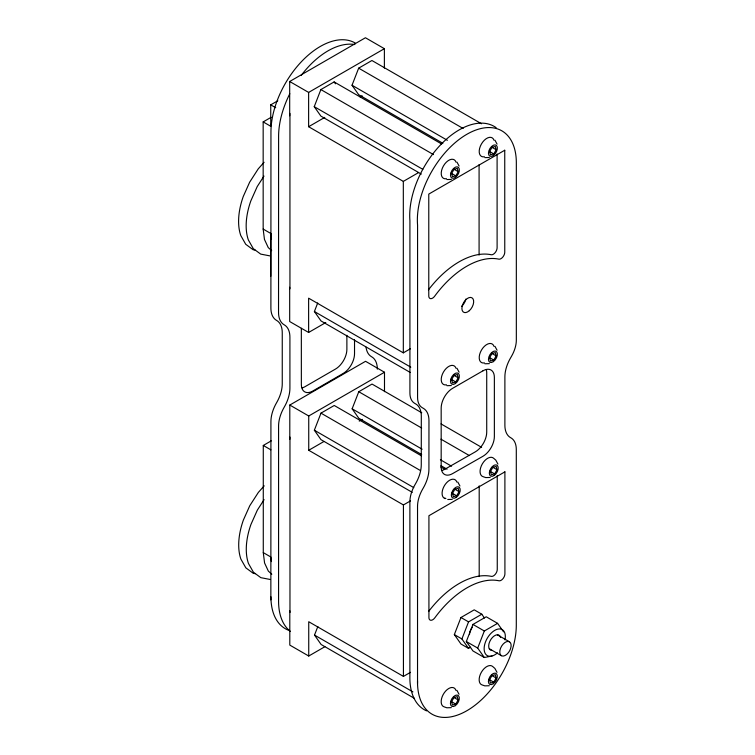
<?xml version="1.0" encoding="UTF-8"?>
<svg xmlns="http://www.w3.org/2000/svg" width="755" height="755" viewBox="0 0 755 755"><rect width="100%" height="100%" fill="white"/><g stroke="black" fill="none" stroke-linecap="round" stroke-linejoin="round"><path stroke-width="1.13" d="M421.318 174.084L320.875 116.091L314.24 106.663L320.875 89.571L334.125 81.917L441.675 144.016M442.874 143.299L358.663 94.677L352.028 85.249L358.663 68.167L371.922 60.513L481.501 123.773M410.314 372.498L321.026 320.95L314.391 311.522L317.713 302.972M412.296 492.373L320.979 439.646L314.354 430.218L320.979 413.136L334.238 405.482L421.498 455.86M421.677 454.557L358.776 418.242L352.141 408.804L358.776 391.722L372.036 384.068L421.752 412.768M414.486 698.403L321.139 644.506L314.505 635.078L317.827 626.537M470.582 647.214L468.544 648.394L460.965 644.015L454.34 634.587L460.965 617.505L474.225 609.842L481.803 614.221L484.446 617.996M468.544 648.394L461.909 638.957L468.544 621.875L481.803 614.221M491.996 656.029L484.323 657.511L472.96 650.952L466.326 641.524L472.96 624.432L486.22 616.778L497.583 623.347L503.547 631.831M484.323 657.511L477.698 648.083L484.323 631.001L497.583 623.347M455.803 175.868L458.219 171.687L457.351 168.393L454.057 169.262L451.641 173.433L452.519 176.736L455.803 175.868L451.075 173.131M493.789 153.935L496.205 149.764L495.327 146.461L492.043 147.329L489.627 151.51L490.495 154.803L493.789 153.935L490.004 151.746M455.803 381.992L458.219 377.821L457.351 374.518L454.057 375.386L451.641 379.567L452.519 382.861L455.803 381.992L451.065 379.255M493.789 360.078L496.205 355.907L495.337 352.604L492.043 353.472L489.627 357.643L490.505 360.947L493.789 360.078L490.004 357.889M456.652 495.818L459.078 491.647L458.2 488.343L454.906 489.212L452.49 493.383L453.368 496.686L456.652 495.818L451.924 493.081M494.648 473.895L497.064 469.723L496.186 466.43L492.892 467.298L490.476 471.469L491.354 474.772L494.648 473.895L489.91 471.167M455.746 704.094L458.172 699.923L457.294 696.62L454 697.497L451.584 701.669L452.462 704.962L455.746 704.094L451.018 701.357M493.742 682.18L496.158 678.009L495.28 674.706L491.986 675.574L489.57 679.745L490.448 683.048L493.742 682.18L489.004 679.443M263.986 176.085L257.219 186.589L250.83 200.905A59.23 34.192 -60 0 0 248.348 239.92L253.293 248.65L260.702 254.105L270.092 255.917M264.099 499.65L257.332 510.144L250.943 524.461A59.23 34.192 -60 0 0 248.461 563.475L253.406 572.205L260.815 577.66L270.205 579.481M264.099 162.287L258.248 168.856L249.641 182.21L243.252 196.526A59.23 34.192 -60 0 0 240.779 235.541L245.715 244.271L253.133 249.735L255.218 250.132M264.212 485.842L258.361 492.411L249.754 505.765L243.365 520.091A59.23 34.192 -60 0 0 240.892 559.106L245.828 567.826L253.236 573.29L255.332 573.696M289.684 115.779L289.684 81.493L365.439 37.75L384.38 48.688L384.38 68.12M271.687 250.66L268.242 247.574L264.458 239.42L263.165 229.067L263.165 121.904L270.743 126.283L270.743 104.851L277.812 100.764M289.684 81.493L308.625 92.421L384.38 48.688M263.165 121.904L271.139 117.299M308.625 92.421L308.625 126.717L324.782 117.384M360.144 96.97L362.164 95.809M308.625 126.717L403.321 181.389L418.478 172.64M289.684 287.24L289.684 321.536L308.625 332.464L325.792 322.555M289.797 439.334L289.797 405.048L365.552 361.305L384.493 372.243L384.493 391.675M308.625 332.464L308.625 298.178L403.321 352.849L410.39 348.772M289.797 405.048L308.738 415.986L384.493 372.243M271.8 574.215L268.355 571.129L264.571 562.975L263.278 552.622L263.278 445.459L271.253 440.863M308.738 415.986L308.738 450.273L323.886 441.524M359.238 421.111L362.277 419.365M308.738 450.273L403.434 504.944L410.503 500.867M289.797 610.795L289.797 645.091L308.738 656.029L324.895 646.695M308.738 656.029L308.738 621.733L403.434 676.404L410.503 672.327M441.911 470.478A16.119 9.305 -60 0 0 444.846 469.242L475.254 451.886A16.119 9.305 -60 0 0 486.72 432.115L486.72 372.97A16.119 9.305 -60 0 0 486.333 369.79M489.344 157.493L484.889 157.625M451.358 179.416L446.903 179.548M489.353 363.636L484.899 363.768M451.358 385.55L446.903 385.682M490.203 477.453L485.748 477.585L483.191 476.707A10.712 6.182 -60 0 1 482.285 463.966A10.712 6.182 -60 0 1 493.77 458.379L495.808 460.154L497.923 464.08M452.217 499.366L447.762 499.499M489.297 685.738L484.842 685.87L482.285 684.993A10.712 6.182 -60 0 1 481.379 672.243A10.712 6.182 -60 0 1 492.864 666.656L494.902 668.439L497.016 672.356M451.311 707.652L446.856 707.784L444.299 706.906A10.712 6.182 -60 0 1 444.299 692.75A10.712 6.182 -60 0 1 455.954 690.391M358.663 68.167L463.164 128.501M491.467 147.027L496.205 149.764M352.028 85.249L447.404 140.317M320.875 89.571L433.493 154.596M453.491 168.96L458.219 171.687M314.24 106.663L422.809 169.337M270.743 104.851L275.726 107.72M491.477 353.17L496.205 355.907M263.165 229.067L270.743 233.446L271.46 239.193M453.491 375.084L458.219 377.821M314.391 311.522L410.786 367.166M441.024 423.904L481.614 447.337M492.326 466.996L497.064 469.723M358.776 391.722L421.677 428.038M440.958 439.174L469.365 455.576M352.141 408.804L422.158 449.225M440.42 459.767L451.575 466.212M440.958 465.684L447.045 469.204M440.778 466.986L444.837 469.327M454.34 488.91L459.078 491.647M320.979 413.136L420.422 470.544M314.354 430.218L413.787 487.626M263.278 445.459L270.856 449.838M497.347 634.795L509.474 641.797A8.031 4.643 -60 0 1 506.926 654.245A8.031 4.643 -60 0 1 499.961 650.225A8.031 4.643 -60 0 1 509.474 641.797M460.965 617.505L468.544 621.875M472.96 624.432L484.323 631.001M489.315 648.715L501.433 655.717M454.34 634.587L461.909 638.957M466.326 641.524L477.698 648.083M491.42 675.272L496.158 678.009M263.278 552.622L270.856 557.001L271.432 561.597M453.434 697.186L458.172 699.923M314.505 635.078L412.928 691.901M334.125 81.917L335.456 83.805M494.959 140.194L497.064 144.111M456.973 162.117L459.087 166.043M494.959 346.337L497.073 350.254M456.973 368.251L459.087 372.168M457.823 482.067L459.937 485.994M456.917 690.353L459.031 694.27M354.529 339.703L354.529 353.746A16.119 9.305 -60 0 1 343.138 373.48L312.759 391.043A16.119 9.305 -60 0 1 301.358 384.465L301.339 328.321M346.875 335.286L346.885 349.329A16.119 9.305 -60 0 1 335.494 369.063L305.105 386.626A16.119 9.305 -60 0 1 302.151 387.881M497.243 475.631L497.262 569.298A5.37 3.105 -60 0 1 495.242 574.347A5.37 3.105 -60 0 1 491.326 576.358A80.577 46.517 -60 0 0 428.566 611.541M497.101 154.011L497.111 247.678A5.37 3.105 -60 0 1 495.091 252.717A5.37 3.105 -60 0 1 491.175 254.728A80.577 46.517 -60 0 0 428.415 289.92M479.085 164.665L479.085 255.086M479.198 485.871L479.198 576.301M417.534 683.483L417.534 506.36A24.84 14.345 -60 0 1 422.677 489.051L423.366 487.862A26.859 15.506 -60 0 0 428.925 469.138L428.963 420.667A26.859 15.506 -60 0 0 423.404 408.37L422.215 407.681A22.442 12.958 -60 0 1 417.572 397.413L417.572 225.122A69.989 40.411 -60 0 1 464.58 135.664A69.989 40.411 -60 0 1 516.335 162.863L516.335 340.09A23.188 13.382 -60 0 1 511.522 356.266L510.465 358.096A26.859 15.506 -60 0 0 504.887 376.849L504.887 425.282A26.859 15.506 -60 0 0 510.455 437.579L511.022 437.909A25.472 14.704 -60 0 1 516.297 449.565L516.297 625.149A69.847 40.326 -60 0 1 466.345 711.021A69.847 40.326 -60 0 1 417.534 680.868M403.434 504.944L403.434 676.404M403.321 181.389L403.321 352.849M289.939 113.401L289.939 288.844M289.967 437.079L289.967 612.522M270.856 599.866L270.922 421.611A26.859 15.506 -60 0 1 276.49 402.887L276.698 402.528A26.859 15.506 -60 0 0 282.257 383.814L282.257 332.776A26.859 15.506 -60 0 0 276.679 320.469L276.472 320.346A26.859 15.506 -60 0 1 270.894 308.031L270.951 131.917A69.79 40.289 -60 0 1 301.424 61.693A69.79 40.289 -60 0 1 355.199 43.007M270.743 233.446L270.743 276.311M446.46 384.823A10.712 6.182 -60 0 1 443.449 372.055A10.712 6.182 -60 0 1 456.011 368.289M484.446 362.91A10.712 6.182 -60 0 1 481.435 350.141A10.712 6.182 -60 0 1 493.997 346.375M446.46 178.699A10.712 6.182 -60 0 1 443.449 165.93A10.712 6.182 -60 0 1 456.011 162.165M484.446 156.766A10.712 6.182 -60 0 1 481.426 143.997A10.712 6.182 -60 0 1 493.987 140.232M469.487 634.587A8.031 4.643 -60 0 1 472.328 627.263M426.556 710.87A69.847 40.326 -60 0 1 409.88 676.452L409.88 501.943A24.84 14.345 -60 0 1 415.023 484.634L415.712 483.445A26.859 15.506 -60 0 0 421.271 464.721L421.309 416.25A26.859 15.506 -60 0 0 415.75 403.953L414.561 403.264A22.442 12.958 -60 0 1 409.918 392.996L409.918 220.705A69.989 40.411 -60 0 1 439.486 145.989A69.989 40.411 -60 0 1 496.148 127.671M445.912 498.451A8.06 4.653 -60 0 1 444.733 498.083M465.826 299.074A8.324 4.804 -60 0 1 461.664 306.285M288.193 630.123A69.743 40.26 -60 0 1 270.922 596.809M290.392 631.388A69.743 40.26 -60 0 1 278.576 601.225L278.576 426.028A26.859 15.506 -60 0 1 284.144 407.304L284.352 406.945A26.859 15.506 -60 0 0 289.911 388.23L289.911 337.192A26.859 15.506 -60 0 0 284.333 324.886L284.116 324.763A26.859 15.506 -60 0 1 278.538 312.447L278.604 136.334A69.79 40.289 -60 0 1 289.816 93.705M301.236 75.377A69.79 40.289 -60 0 1 354.822 44.554M377.33 369.167A26.859 15.506 -60 0 0 371.762 356.86L371.432 356.662A26.859 15.506 -60 0 1 366.033 347.14M445.205 498.621A10.712 6.182 -60 0 1 445.205 484.465A10.712 6.182 -60 0 1 456.86 482.115M497.488 652.858A14.996 8.664 -60 0 1 484.172 649.781A14.996 8.664 -60 0 1 495.667 629.878A14.996 8.664 -60 0 1 504.982 639.872M491.713 650.423A8.569 4.945 -60 0 1 491.052 639.192A8.569 4.945 -60 0 1 500.593 637.428M504.746 150.236L428.774 194.092L428.774 295.951A5.37 3.105 -60 0 0 430.803 298.659A5.37 3.105 -60 0 0 434.71 296.149A80.577 46.517 -60 0 1 498.828 259.144A5.37 3.105 -60 0 0 502.745 257.144A5.37 3.105 -60 0 0 504.765 252.095L504.746 150.236M482.974 370.809L452.566 388.353A16.119 9.305 -60 0 0 441.175 408.096L441.175 467.043A16.119 9.305 -60 0 0 452.5 473.659L482.907 456.303A16.119 9.305 -60 0 0 494.365 436.532L494.365 377.387A16.119 9.305 -60 0 0 482.974 370.809M504.897 471.856L428.925 515.722L428.925 617.571A5.37 3.105 -60 0 0 430.945 620.28A5.37 3.105 -60 0 0 434.861 617.769A80.577 46.517 -60 0 1 498.98 580.774A5.37 3.105 -60 0 0 502.896 578.764A5.37 3.105 -60 0 0 504.916 573.715L504.897 471.856M455.397 383.54A6.295 3.633 -60 0 0 458.53 373.593A6.295 3.633 -60 0 0 450.867 378.944A6.295 3.633 -60 0 0 455.397 383.54M493.383 361.617A6.295 3.633 -60 0 0 496.526 351.67A6.295 3.633 -60 0 0 488.853 357.03A6.295 3.633 -60 0 0 493.383 361.617M455.397 177.406A6.295 3.633 -60 0 0 458.53 167.459A6.295 3.633 -60 0 0 450.867 172.82A6.295 3.633 -60 0 0 455.397 177.406M493.383 155.483A6.295 3.633 -60 0 0 496.516 145.536A6.295 3.633 -60 0 0 488.844 150.887A6.295 3.633 -60 0 0 493.383 155.483M469.308 310.701A8.324 4.804 -60 0 0 471.95 297.8A8.324 4.804 -60 0 0 462.098 306.539A8.324 4.804 -60 0 0 469.308 310.701M455.341 705.642A6.295 3.633 -60 0 0 458.483 695.695A6.295 3.633 -60 0 0 450.81 701.046A6.295 3.633 -60 0 0 455.341 705.642M493.326 683.728A6.295 3.633 -60 0 0 496.469 673.771A6.295 3.633 -60 0 0 488.796 679.132A6.295 3.633 -60 0 0 493.326 683.728M456.246 497.356A6.295 3.633 -60 0 0 459.389 487.409A6.295 3.633 -60 0 0 451.716 492.77A6.295 3.633 -60 0 0 456.246 497.356M494.232 475.442A6.295 3.633 -60 0 0 497.375 465.495A6.295 3.633 -60 0 0 489.702 470.856A6.295 3.633 -60 0 0 494.232 475.442"/></g></svg>
